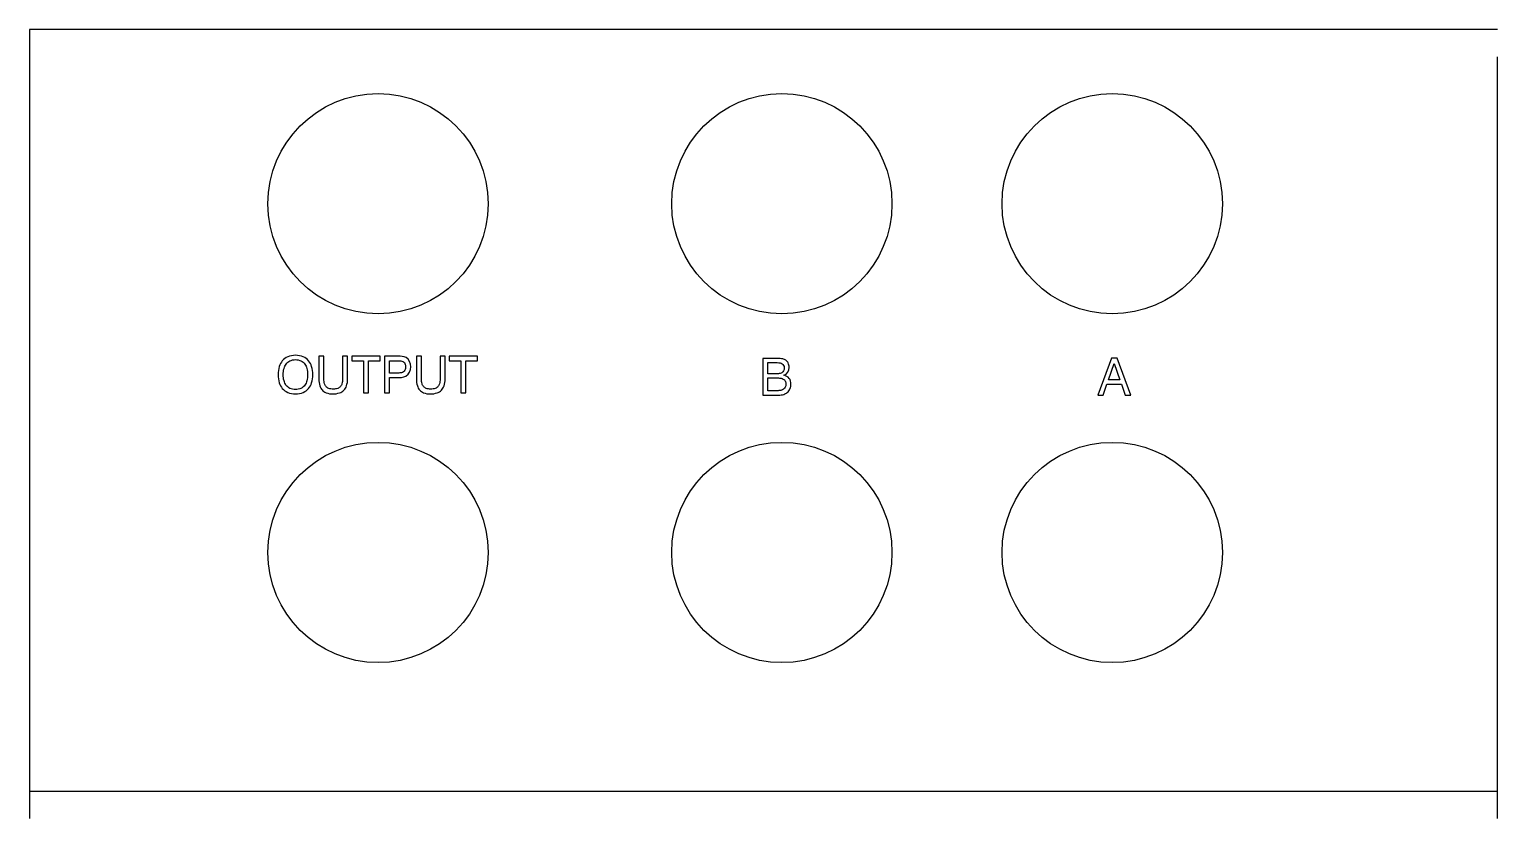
# Model space of a CAD drawing. Header units: millimetres. Extents: x -40 to 40, y -21.5 to 21.5.
import ezdxf

# ---------------------------------------------------------------- set-up
doc = ezdxf.new("R2010")
doc.units = ezdxf.units.MM
doc.layers.get('0').update_dxf_attribs({"lineweight": 25, "true_color": 0xffffff})
doc.layers.add('docu', color=178, linetype='Continuous', lineweight=25, true_color=0x000000)
doc.layers.add('engraving', color=2, linetype='Continuous', lineweight=25, true_color=0xffff00)

msp = doc.modelspace()

# ---------------------------------------------------------------- linework, layer by layer
for centre in [(-21, 12), (1, 12), (19, 12), (-21, -7), (1, -7), (19, -7)]:
    msp.add_circle(centre, 6)
at = {"layer": 'docu'}
for p, q in [((40, 21.5), (-40, 21.5)), ((-40, 21.5), (-40, -21.5)), ((40, -21.5), (40, 20)), ((-40, -20), (40, -20))]:
    msp.add_line(p, q, dxfattribs=at)
at = {"layer": 'engraving', "flags": 128}
for points in [[(-26.45, 2.69, 0.074989), (-26.382, 2.24, 0.099687), (-26.218, 1.938, 0.119348), (-25.925, 1.722, 0.100037), (-25.502, 1.636, 0.10029), (-25.078, 1.722, 0.119773), (-24.787, 1.938, 0.099448), (-24.623, 2.24, 0.074554), (-24.556, 2.69, 0.074573), (-24.623, 3.141, 0.099478), (-24.787, 3.442, 0.119747), (-25.078, 3.659, 0.100266), (-25.502, 3.744, 0.100061), (-25.925, 3.659, 0.119374), (-26.218, 3.443, 0.099658), (-26.382, 3.14, 0.074969)], [(-26.169, 2.69, -0.065395), (-26.125, 3.03, -0.089551), (-26.017, 3.258, -0.125991), (-25.804, 3.438, -0.113233), (-25.502, 3.508, -0.113673), (-25.2, 3.438, -0.126598), (-24.987, 3.258, -0.08913), (-24.881, 3.031, -0.064779), (-24.837, 2.69, -0.064749), (-24.881, 2.35, -0.089123), (-24.987, 2.123, -0.126615), (-25.2, 1.942, -0.113693), (-25.502, 1.872, -0.113303), (-25.804, 1.942, -0.126052), (-26.018, 2.122, -0.089486), (-26.125, 2.35, -0.06533)], [(-24.225, 2.451, 0.071609), (-24.171, 2.077, 0.106804), (-24.05, 1.854, 0.125054), (-23.832, 1.701, 0.09065), (-23.474, 1.636, 0.082118), (-23.098, 1.698, 0.115031), (-22.866, 1.843, 0.114923), (-22.721, 2.075, 0.082), (-22.659, 2.451), (-22.659, 3.692), (-22.932, 3.692), (-22.932, 2.448, -0.071467), (-22.968, 2.192, -0.10859), (-23.051, 2.042, -0.125509), (-23.197, 1.941, -0.088561), (-23.443, 1.897, -0.087881), (-23.692, 1.941, -0.1279), (-23.836, 2.041, -0.10893), (-23.916, 2.189, -0.069443), (-23.952, 2.448), (-23.952, 3.692), (-24.225, 3.692)], [(-20.654, 1.692), (-20.381, 1.692), (-20.381, 2.534), (-19.969, 2.534, 0.136483), (-19.48, 2.615, 0.272443), (-19.224, 3.114, 0.281372), (-19.477, 3.619, 0.127314), (-19.916, 3.692), (-20.654, 3.692)], [(-20.381, 2.776), (-20.381, 3.447), (-19.905, 3.447, -0.053359), (-19.711, 3.426, -0.095987), (-19.611, 3.383, -0.146619), (-19.534, 3.289, -0.098431), (-19.499, 3.113, -0.101502), (-19.537, 2.93, -0.154323), (-19.618, 2.835, -0.091278), (-19.719, 2.796, -0.047437), (-19.925, 2.776)], [(-18.912, 2.451, 0.071609), (-18.859, 2.077, 0.106804), (-18.737, 1.854, 0.125054), (-18.519, 1.701, 0.09065), (-18.161, 1.636, 0.082118), (-17.785, 1.698, 0.115031), (-17.553, 1.843, 0.114923), (-17.408, 2.075, 0.082), (-17.346, 2.451), (-17.346, 3.692), (-17.619, 3.692), (-17.619, 2.448, -0.071467), (-17.656, 2.192, -0.10859), (-17.738, 2.042, -0.125509), (-17.884, 1.941, -0.088561), (-18.131, 1.897, -0.087881), (-18.38, 1.941, -0.1279), (-18.524, 2.041, -0.10893), (-18.603, 2.189, -0.069443), (-18.64, 2.448), (-18.64, 3.692), (-18.912, 3.692)], [(-0.028, 1.573), (0.82, 1.573, 0.074882), (1.103, 1.616, 0.096918), (1.298, 1.721, 0.118225), (1.441, 1.909, 0.104034), (1.497, 2.171, 0.391622), (1.115, 2.653, 0.331877), (1.402, 3.086, 0.113289), (1.347, 3.324, 0.138339), (1.214, 3.475, 0.086812), (1.051, 3.543, 0.055888), (0.779, 3.573), (-0.028, 3.573)], [(0.245, 2.733), (0.245, 3.345), (0.743, 3.345, -0.052964), (0.914, 3.327, -0.085506), (1.013, 3.287, -0.14235), (1.095, 3.196, -0.11357), (1.129, 3.048, -0.112792), (1.093, 2.889, -0.144128), (1.007, 2.793, -0.085565), (0.903, 2.752, -0.051929), (0.72, 2.733)], [(0.245, 1.816), (0.245, 2.511), (0.765, 2.511, -0.048753), (0.965, 2.491, -0.081176), (1.079, 2.449, -0.146677), (1.178, 2.345, -0.11789), (1.218, 2.174, -0.103521), (1.183, 2.004, -0.129923), (1.096, 1.895, -0.095767), (0.981, 1.84, -0.064962), (0.796, 1.816)]]:
    msp.add_lwpolyline(points, format="xyb", close=True, dxfattribs=at)
for points in [[(-21.799, 1.692), (-21.527, 1.692), (-21.527, 3.449), (-20.895, 3.449), (-20.895, 3.692), (-22.431, 3.692), (-22.431, 3.449), (-21.799, 3.449)], [(-16.487, 1.692), (-16.214, 1.692), (-16.214, 3.449), (-15.583, 3.449), (-15.583, 3.692), (-17.118, 3.692), (-17.118, 3.449), (-16.487, 3.449)], [(18.22, 1.579), (18.501, 1.579), (18.715, 2.177), (19.502, 2.177), (19.714, 1.579), (20.009, 1.579), (19.263, 3.579), (18.963, 3.579)], [(18.799, 2.41), (19.113, 3.292), (19.422, 2.41)]]:
    msp.add_lwpolyline(points, close=True, dxfattribs=at)

doc.saveas('drawing.dxf')
